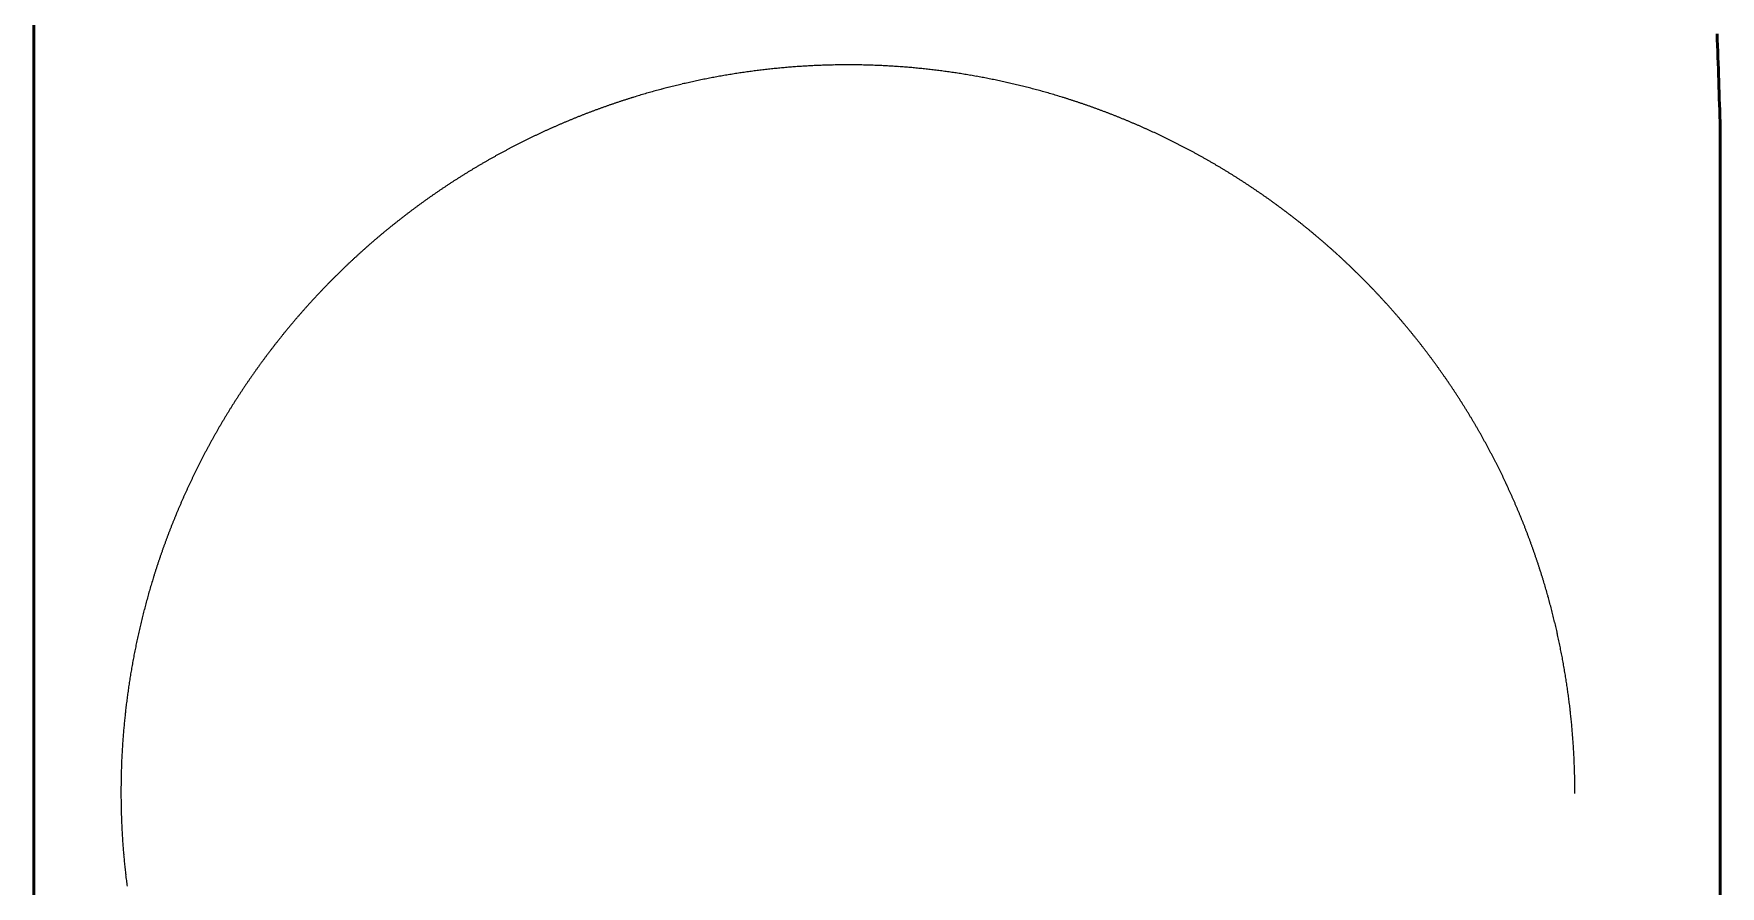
# Model space of a CAD drawing. Header units: millimetres. Extents: x 25 to 605, y 0 to 1818.
# Drawn here: x 25 to 605, y 877 to 1170 of the extents above; entities that cross this region are included whole.
import ezdxf

# ---------------------------------------------------------------- set-up
doc = ezdxf.new("R2010")
doc.units = ezdxf.units.MM
doc.layers.add('IV_OUTER_PROFILE', color=7, linetype='Continuous', lineweight=50)

msp = doc.modelspace()

# ---------------------------------------------------------------- linework, layer by layer
for centre, radius, start, end in [((305.07, 907.06), 251.82, 100.84063, 101.06974), ((305.1, 906.92), 251.97, 100.61174, 100.84058), ((305.12, 906.79), 252.09, 100.38311, 100.6117), ((305.14, 906.68), 252.2, 100.15473, 100.38308), ((305.16, 906.59), 252.3, 99.92658, 100.1547), ((305.17, 906.52), 252.37, 99.69865, 99.92656), ((305.18, 906.46), 252.43, 99.47093, 99.69863), ((305.18, 906.42), 252.47, 99.2434, 99.47092), ((305.19, 906.4), 252.49, 99.01606, 99.24339), ((305.19, 906.4), 252.49, 98.78888, 99.01606), ((305.19, 906.41), 252.48, 98.56187, 98.78889), ((305.18, 906.45), 252.44, 98.33499, 98.56187), ((305.17, 906.5), 252.39, 98.10825, 98.33501), ((305.16, 906.57), 252.32, 97.88162, 98.10827), ((305.15, 906.65), 252.24, 97.6551, 97.88164), ((305.14, 906.76), 252.13, 97.42866, 97.65513), ((305.12, 906.88), 252.01, 97.20231, 97.4287), ((305.1, 907.02), 251.86, 96.97602, 97.20235), ((305.08, 907.19), 251.7, 96.74978, 96.97606), ((305.06, 907.37), 251.52, 96.52357, 96.74983), ((305.04, 907.57), 251.32, 96.29739, 96.52363), ((305.02, 907.78), 251.1, 96.07122, 96.29746), ((304.99, 908.02), 250.86, 95.84504, 96.07129), ((304.97, 908.28), 250.6, 95.61885, 95.84512), ((304.94, 908.55), 250.32, 95.39263, 95.61893), ((304.91, 908.85), 250.03, 95.16636, 95.39272), ((304.88, 909.16), 249.71, 94.94003, 95.16645), ((304.86, 909.5), 249.38, 94.71362, 94.94013), ((304.83, 909.85), 249.02, 94.48713, 94.71373), ((304.8, 910.22), 248.65, 94.26053, 94.48724), ((304.77, 910.61), 248.26, 94.03382, 94.26065), ((304.74, 911.02), 247.85, 93.80698, 94.03394), ((304.71, 911.45), 247.41, 93.57998, 93.80711), ((304.69, 911.9), 246.96, 93.35283, 93.58012), ((304.66, 912.37), 246.49, 93.12551, 93.35298), ((304.63, 912.86), 246.01, 92.89799, 93.12566), ((304.61, 913.37), 245.5, 92.67027, 92.89815), ((304.58, 913.89), 244.97, 92.44232, 92.67043), ((304.88, 906.77), 252.1, 92.21919, 92.44054), ((304.81, 908.45), 250.42, 91.9963, 92.21875), ((304.79, 909.08), 249.79, 91.77384, 91.99649), ((304.78, 909.51), 249.36, 91.55126, 91.77398), ((304.77, 909.76), 249.11, 91.32867, 91.55134), ((304.77, 909.82), 249.05, 91.1062, 91.32869), ((304.77, 909.69), 249.17, 90.88398, 91.10617), ((304.78, 909.38), 249.49, 90.66213, 90.88389), ((304.78, 908.87), 250, 90.44078, 90.66198), ((304.79, 908.17), 250.7, 90.22005, 90.44058), ((304.79, 907.27), 251.59, 90.00007, 90.21979), ((304.79, 907.84), 251.03, 89.77966, 90.00018), ((304.79, 908.52), 250.35, 89.5587, 89.77986), ((304.8, 909.05), 249.82, 89.33715, 89.55886), ((304.8, 909.44), 249.43, 89.1151, 89.33727), ((304.81, 909.69), 249.18, 88.89264, 89.11518), ((304.81, 909.79), 249.08, 88.66987, 88.89268), ((304.81, 909.75), 249.12, 88.44688, 88.66986), ((304.8, 909.58), 249.29, 88.22377, 88.44683), ((304.79, 909.26), 249.61, 88.00062, 88.22368), ((304.78, 908.8), 250.07, 87.77754, 88.00049), ((304.75, 908.21), 250.66, 87.55461, 87.77737), ((304.72, 907.47), 251.4, 87.33193, 87.5544), ((305.02, 913.77), 245.09, 87.10437, 87.33292), ((304.96, 912.62), 246.24, 86.87686, 87.1046), ((304.94, 912.16), 246.71, 86.64915, 86.87672), ((304.91, 911.71), 247.16, 86.42161, 86.64901), ((304.88, 911.28), 247.59, 86.19422, 86.42148), ((304.85, 910.87), 247.99, 85.96697, 86.19409), ((304.83, 910.49), 248.38, 85.73984, 85.96685), ((304.8, 910.12), 248.75, 85.51282, 85.73972), ((304.77, 909.77), 249.1, 85.28589, 85.51271), ((304.74, 909.44), 249.43, 85.05904, 85.28579), ((304.72, 909.13), 249.75, 84.83226, 85.05895), ((304.69, 908.84), 250.04, 84.60553, 84.83217), ((304.66, 908.56), 250.31, 84.37884, 84.60545), ((304.64, 908.31), 250.57, 84.15217, 84.37876), ((304.61, 908.08), 250.8, 83.92551, 84.1521), ((304.59, 907.86), 251.02, 83.69884, 83.92544), ((304.57, 907.67), 251.21, 83.47215, 83.69878), ((304.55, 907.49), 251.39, 83.24544, 83.4721), ((304.53, 907.33), 251.55, 83.01867, 83.24539), ((304.51, 907.19), 251.69, 82.79185, 83.01863), ((304.5, 907.07), 251.81, 82.56496, 82.79181), ((304.48, 906.97), 251.91, 82.33797, 82.56493), ((304.47, 906.89), 252, 82.11089, 82.33795), ((304.46, 906.82), 252.06, 81.8837, 82.11087), ((304.46, 906.78), 252.11, 81.65638, 81.88368), ((304.45, 906.75), 252.14, 81.42892, 81.65637), ((304.45, 906.74), 252.15, 81.2013, 81.42891), ((304.45, 906.75), 252.14, 80.97352, 81.20131), ((304.46, 906.77), 252.12, 80.74557, 80.97353), ((304.46, 906.81), 252.07, 80.51742, 80.74558), ((304.47, 906.87), 252.01, 80.28907, 80.51744), ((304.49, 906.95), 251.94, 80.06049, 80.28909), ((304.5, 907.04), 251.84, 79.83169, 80.06052), ((304.52, 907.16), 251.73, 79.60265, 79.83173), ((304.55, 907.28), 251.6, 79.37335, 79.60269), ((304.57, 907.43), 251.45, 79.14378, 79.3734), ((304.6, 907.59), 251.29, 78.91394, 79.14383), ((304.01, 911.71), 247.06, 106.43799, 106.67393), ((303.9, 912.07), 246.67, 106.20188, 106.43811), ((303.79, 912.45), 246.28, 105.96545, 106.202), ((303.65, 912.97), 245.74, 105.72864, 105.96564), ((303.63, 913.03), 245.68, 105.4916, 105.72859), ((303.75, 912.6), 246.12, 105.25497, 105.49146), ((303.86, 912.19), 246.55, 105.01885, 105.25484), ((303.97, 911.78), 246.97, 104.78322, 105.01872), ((304.07, 911.39), 247.37, 104.54806, 104.78309), ((304.17, 911.02), 247.76, 104.31336, 104.54793), ((304.26, 910.65), 248.14, 104.07912, 104.31324), ((304.35, 910.3), 248.5, 103.84532, 104.07901), ((304.43, 909.96), 248.85, 103.61195, 103.84521), ((304.51, 909.64), 249.18, 103.379, 103.61185), ((304.58, 909.33), 249.5, 103.14645, 103.3789), ((304.65, 909.04), 249.8, 102.9143, 103.14636), ((304.71, 908.75), 250.09, 102.68253, 102.91421), ((304.77, 908.49), 250.36, 102.45113, 102.68244), ((304.83, 908.24), 250.62, 102.22008, 102.45105), ((304.88, 908), 250.86, 101.98938, 102.22001), ((304.92, 907.78), 251.09, 101.75901, 101.98931), ((304.97, 907.58), 251.29, 101.52897, 101.75895), ((305, 907.39), 251.49, 101.29923, 101.52891), ((305.04, 907.21), 251.66, 101.06979, 101.29918), ((304.64, 907.76), 251.11, 78.6838, 78.91399), ((304.68, 907.96), 250.91, 78.45335, 78.68386), ((304.72, 908.17), 250.7, 78.22259, 78.45342), ((304.77, 908.39), 250.47, 77.99149, 78.22266), ((304.82, 908.63), 250.22, 77.76006, 77.99157), ((304.87, 908.88), 249.96, 77.52827, 77.76014), ((304.93, 909.15), 249.69, 77.29611, 77.52835), ((305, 909.44), 249.4, 77.06357, 77.2962), ((305.07, 909.74), 249.09, 76.83064, 77.06366), ((305.14, 910.05), 248.77, 76.59731, 76.83074), ((305.22, 910.38), 248.43, 76.36356, 76.59741), ((305.3, 910.72), 248.08, 76.12939, 76.36367), ((305.39, 911.07), 247.72, 75.89477, 76.1295), ((305.48, 911.44), 247.34, 75.65971, 75.89489), ((305.58, 911.82), 246.95, 75.42418, 75.65983), ((305.68, 912.21), 246.54, 75.18818, 75.42431), ((305.79, 912.62), 246.12, 74.95169, 75.18831), ((305.82, 912.71), 246.02, 74.7149, 74.9517), ((305.7, 912.29), 246.46, 74.47834, 74.71479), ((305.6, 911.91), 246.85, 74.24206, 74.47821), ((305.49, 911.55), 247.22, 74.00607, 74.24194), ((305.39, 911.2), 247.59, 73.77036, 74.00595), ((305.3, 910.87), 247.94, 73.53493, 73.77025), ((305.2, 910.55), 248.27, 73.29975, 73.53482), ((305.43, 907.41), 251.58, 110.64796, 110.88035), ((305.38, 907.53), 251.45, 110.4155, 110.648), ((305.33, 907.67), 251.31, 110.18293, 110.41554), ((305.27, 907.82), 251.15, 109.95024, 110.18298), ((305.22, 907.98), 250.97, 109.71742, 109.95029), ((305.15, 908.16), 250.78, 109.48446, 109.71748), ((305.08, 908.35), 250.58, 109.25135, 109.48452), ((305.01, 908.56), 250.36, 109.01807, 109.25141), ((304.94, 908.77), 250.13, 108.78461, 109.01814), ((304.86, 909.01), 249.89, 108.55097, 108.78469), ((304.78, 909.25), 249.63, 108.31714, 108.55106), ((304.69, 909.51), 249.35, 108.08309, 108.31722), ((304.6, 909.79), 249.06, 107.84883, 108.08318), ((304.51, 910.07), 248.76, 107.61433, 107.84892), ((304.42, 910.37), 248.45, 107.37959, 107.61443), ((304.32, 910.69), 248.12, 107.1446, 107.37969), ((304.22, 911.01), 247.78, 106.90934, 107.14471), ((304.11, 911.35), 247.42, 106.67381, 106.90945), ((305.11, 910.24), 248.59, 73.06483, 73.29965), ((305.02, 909.94), 248.9, 72.83013, 73.06473), ((304.93, 909.66), 249.2, 72.59567, 72.83004), ((304.85, 909.4), 249.48, 72.36142, 72.59558), ((304.77, 909.14), 249.74, 72.12737, 72.36134), ((304.69, 908.9), 249.99, 71.89352, 72.1273), ((304.61, 908.68), 250.23, 71.65985, 71.89345), ((304.54, 908.46), 250.46, 71.42634, 71.65978), ((304.48, 908.26), 250.67, 71.193, 71.42628), ((304.41, 908.08), 250.86, 70.9598, 71.19294), ((304.35, 907.91), 251.04, 70.72674, 70.95975), ((304.3, 907.75), 251.21, 70.49381, 70.72669), ((304.25, 907.61), 251.36, 70.26098, 70.49376), ((304.2, 907.48), 251.5, 70.02826, 70.26094), ((304.16, 907.36), 251.62, 69.79564, 70.02823), ((304.12, 907.26), 251.73, 69.56309, 69.7956), ((304.09, 907.17), 251.82, 69.33061, 69.56306), ((304.06, 907.1), 251.9, 69.09819, 69.33059), ((305.5, 907.2), 251.8, 114.12931, 114.3615), ((305.53, 907.12), 251.89, 113.89716, 114.12929), ((305.56, 907.05), 251.97, 113.66506, 113.89713), ((305.58, 907), 252.02, 113.43301, 113.66504), ((305.6, 906.95), 252.07, 113.20099, 113.43299), ((305.61, 906.93), 252.1, 112.969, 113.20098), ((305.62, 906.91), 252.11, 112.73702, 112.96899), ((305.62, 906.91), 252.11, 112.50504, 112.73702), ((305.61, 906.93), 252.1, 112.27305, 112.50504), ((305.6, 906.96), 252.07, 112.04105, 112.27306), ((305.59, 907), 252.02, 111.80901, 112.04106), ((305.56, 907.05), 251.96, 111.57693, 111.80902), ((305.54, 907.12), 251.89, 111.34479, 111.57695), ((305.51, 907.2), 251.8, 111.11259, 111.34482), ((305.47, 907.3), 251.7, 110.88032, 111.11262), ((304.04, 907.04), 251.97, 68.86582, 69.09817), ((304.02, 906.99), 252.02, 68.63349, 68.86581), ((304.01, 906.96), 252.05, 68.40118, 68.63348), ((304, 906.94), 252.07, 68.16888, 68.40117), ((304, 906.94), 252.08, 67.93659, 68.16888), ((304, 906.94), 252.07, 67.70428, 67.93659), ((304.01, 906.97), 252.05, 67.47196, 67.70429), ((304.02, 907), 252.01, 67.23961, 67.47197), ((304.04, 907.05), 251.96, 67.00722, 67.23963), ((304.07, 907.11), 251.89, 66.77477, 67.00724), ((304.1, 907.19), 251.81, 66.54226, 66.7748), ((304.14, 907.28), 251.71, 66.30968, 66.54229), ((304.19, 907.38), 251.6, 66.077, 66.30971), ((304.24, 907.49), 251.47, 65.84424, 66.07704), ((304.29, 907.62), 251.33, 65.61136, 65.84428), ((304.42, 909.4), 249.35, 117.15758, 117.39161), ((304.55, 909.16), 249.63, 116.92367, 117.15749), ((304.67, 908.92), 249.89, 116.68996, 116.92359), ((304.78, 908.7), 250.13, 116.45645, 116.68989), ((304.88, 908.5), 250.36, 116.22311, 116.45637), ((304.97, 908.3), 250.58, 115.98994, 116.22304), ((305.06, 908.12), 250.79, 115.75693, 115.98988), ((305.15, 907.95), 250.97, 115.52406, 115.75687), ((305.22, 907.79), 251.15, 115.29133, 115.52401), ((305.29, 907.65), 251.31, 115.05873, 115.29128), ((305.35, 907.51), 251.45, 114.82623, 115.05868), ((305.41, 907.4), 251.59, 114.59384, 114.82619), ((305.45, 907.29), 251.7, 114.36154, 114.5938), ((304.36, 907.76), 251.18, 65.37836, 65.61141), ((304.43, 907.91), 251.01, 65.14524, 65.37842), ((304.51, 908.08), 250.83, 64.91197, 65.14529), ((304.59, 908.26), 250.63, 64.67855, 64.91203), ((304.68, 908.45), 250.42, 64.44496, 64.67861), ((304.78, 908.65), 250.19, 64.2112, 64.44503), ((304.88, 908.87), 249.95, 63.97726, 64.21128), ((304.99, 909.1), 249.7, 63.74312, 63.97734), ((305.11, 909.34), 249.43, 63.50877, 63.7432), ((305.24, 909.59), 249.15, 63.2742, 63.50885), ((305.37, 909.85), 248.85, 63.0394, 63.27429), ((305.51, 910.13), 248.54, 62.80435, 63.03949), ((305.66, 910.42), 248.22, 62.56906, 62.80446), ((303.99, 910.3), 248.36, 119.97965, 120.21383), ((303.84, 910.57), 248.05, 119.74519, 119.97975), ((303.37, 911.39), 247.1, 119.51004, 119.74558), ((302.96, 912.11), 246.28, 119.27365, 119.51006), ((303.16, 911.76), 246.67, 119.03743, 119.27353), ((303.34, 911.43), 247.05, 118.80151, 119.03731), ((303.52, 911.11), 247.42, 118.56588, 118.80139), ((303.69, 910.79), 247.78, 118.33053, 118.56577), ((303.85, 910.49), 248.12, 118.09545, 118.33042), ((304.01, 910.2), 248.45, 117.86062, 118.09534), ((304.15, 909.92), 248.76, 117.62604, 117.86052), ((304.29, 909.66), 249.07, 117.3917, 117.62595), ((305.82, 910.72), 247.88, 62.3335, 62.56917), ((305.98, 911.02), 247.53, 62.09767, 62.33361), ((306.15, 911.35), 247.17, 61.86155, 62.09778), ((306.33, 911.68), 246.79, 61.62513, 61.86167), ((306.51, 912.02), 246.4, 61.3884, 61.62525), ((306.77, 912.48), 245.88, 61.1513, 61.38859), ((307, 912.91), 245.39, 60.91353, 61.15123), ((306.78, 912.51), 245.85, 60.6762, 60.91338), ((306.56, 912.12), 246.29, 60.43939, 60.67606), ((306.34, 911.74), 246.73, 60.20307, 60.43925), ((306.13, 911.38), 247.15, 59.96725, 60.20294), ((305.93, 911.02), 247.56, 59.7319, 59.96712), ((305.23, 908.25), 250.75, 122.53688, 122.76772), ((305.16, 908.37), 250.61, 122.30584, 122.53692), ((305.07, 908.5), 250.46, 122.07455, 122.30589), ((304.98, 908.65), 250.28, 121.84299, 122.0746), ((304.88, 908.8), 250.1, 121.61116, 121.84305), ((304.78, 908.98), 249.9, 121.37905, 121.61123), ((304.67, 909.16), 249.68, 121.14663, 121.37911), ((304.54, 909.36), 249.44, 120.91391, 121.1467), ((304.42, 909.58), 249.2, 120.68086, 120.91398), ((304.28, 909.8), 248.93, 120.44747, 120.68094), ((304.14, 910.04), 248.65, 120.21374, 120.44756), ((305.73, 910.68), 247.95, 59.49702, 59.73178), ((305.54, 910.36), 248.33, 59.2626, 59.4969), ((305.35, 910.04), 248.7, 59.02862, 59.26248), ((305.17, 909.74), 249.05, 58.79507, 59.02851), ((304.99, 909.45), 249.39, 58.56194, 58.79496), ((304.83, 909.18), 249.71, 58.32921, 58.56183), ((304.66, 908.92), 250.02, 58.09688, 58.32912), ((304.51, 908.67), 250.31, 57.86494, 58.09679), ((304.36, 908.44), 250.58, 57.63336, 57.86485), ((304.22, 908.22), 250.84, 57.40215, 57.63328), ((304.09, 908.01), 251.09, 57.17128, 57.40207), ((305.48, 907.87), 251.21, 124.8363, 125.0654), ((305.5, 907.84), 251.24, 124.60707, 124.83629), ((305.5, 907.83), 251.25, 124.37771, 124.60706), ((305.5, 907.84), 251.25, 124.14822, 124.37771), ((305.49, 907.85), 251.23, 123.91858, 124.14823), ((305.47, 907.88), 251.19, 123.68878, 123.91859), ((305.44, 907.93), 251.13, 123.4588, 123.68879), ((305.4, 907.99), 251.06, 123.22863, 123.45882), ((305.35, 908.06), 250.97, 122.99827, 123.22866), ((305.29, 908.15), 250.87, 122.76769, 122.9983), ((303.96, 907.82), 251.32, 56.94074, 57.17121), ((303.85, 907.64), 251.53, 56.71053, 56.94068), ((303.74, 907.47), 251.73, 56.48063, 56.71047), ((303.64, 907.32), 251.91, 56.25102, 56.48057), ((303.55, 907.19), 252.07, 56.0217, 56.25097), ((303.47, 907.07), 252.22, 55.79265, 56.02165), ((303.39, 906.96), 252.35, 55.56386, 55.79261), ((303.33, 906.86), 252.46, 55.33532, 55.56383), ((303.27, 906.79), 252.56, 55.10701, 55.33529), ((303.23, 906.72), 252.64, 54.87893, 55.10699), ((304.71, 908.91), 249.91, 127.12459, 127.35324), ((304.84, 908.75), 250.12, 126.89589, 127.12453), ((304.95, 908.59), 250.31, 126.6672, 126.89583), ((305.06, 908.45), 250.49, 126.4385, 126.66715), ((305.15, 908.33), 250.64, 126.20978, 126.43845), ((305.23, 908.22), 250.78, 125.98103, 126.20974), ((305.3, 908.12), 250.9, 125.75223, 125.98099), ((305.36, 908.03), 251, 125.52337, 125.75219), ((305.41, 907.97), 251.09, 125.29443, 125.52334), ((305.45, 907.91), 251.16, 125.06541, 125.29441), ((303.19, 906.67), 252.7, 54.65105, 54.87891), ((303.17, 906.64), 252.74, 54.42337, 54.65104), ((303.15, 906.62), 252.77, 54.19587, 54.42336), ((303.15, 906.61), 252.77, 53.96855, 54.19587), ((303.16, 906.62), 252.76, 53.74138, 53.96855), ((303.17, 906.64), 252.73, 53.51436, 53.74139), ((303.2, 906.68), 252.69, 53.28746, 53.51437), ((303.24, 906.73), 252.62, 53.06069, 53.28748), ((303.29, 906.8), 252.54, 52.83402, 53.06071), ((303.35, 906.88), 252.43, 52.60744, 52.83405), ((304.44, 909.31), 249.43, 129.41148, 129.63859), ((304.3, 909.48), 249.21, 129.18402, 129.41154), ((303.87, 910), 248.53, 128.95592, 129.18428), ((303.49, 910.48), 247.92, 128.7268, 128.95592), ((303.7, 910.21), 248.26, 128.49767, 128.72669), ((303.9, 909.96), 248.58, 128.26865, 128.49758), ((304.09, 909.73), 248.88, 128.03972, 128.26856), ((304.26, 909.5), 249.17, 127.81086, 128.03963), ((304.42, 909.29), 249.43, 127.58206, 127.81078), ((304.57, 909.1), 249.68, 127.35331, 127.58199), ((303.43, 906.98), 252.31, 52.38094, 52.60748), ((303.51, 907.09), 252.17, 52.15451, 52.38098), ((303.61, 907.22), 252.01, 51.92812, 52.15455), ((303.72, 907.36), 251.83, 51.70178, 51.92817), ((303.85, 907.51), 251.64, 51.47545, 51.70183), ((303.98, 907.68), 251.42, 51.24914, 51.47552), ((304.13, 907.86), 251.19, 51.02283, 51.24921), ((304.29, 908.06), 250.93, 50.7965, 51.02291), ((304.46, 908.27), 250.66, 50.57014, 50.79658), ((305.18, 908.44), 250.57, 131.44194, 131.66595), ((305.14, 908.48), 250.52, 131.21766, 131.44196), ((305.09, 908.53), 250.45, 130.99308, 131.21768), ((305.04, 908.6), 250.36, 130.76818, 130.9931), ((304.96, 908.68), 250.25, 130.54296, 130.76821), ((304.88, 908.78), 250.12, 130.31739, 130.543), ((304.79, 908.89), 249.98, 130.09148, 130.31744), ((304.68, 909.02), 249.81, 129.8652, 130.09153), ((304.56, 909.16), 249.63, 129.63853, 129.86525), ((304.65, 908.5), 250.36, 50.34373, 50.57022), ((304.85, 908.74), 250.05, 50.11726, 50.34382), ((305.06, 908.99), 249.72, 49.89072, 50.11736), ((305.29, 909.26), 249.37, 49.6641, 49.89083), ((305.53, 909.54), 249, 49.43737, 49.66421), ((305.78, 909.84), 248.61, 49.21052, 49.43749), ((306.05, 910.15), 248.2, 48.98355, 49.21065), ((306.33, 910.47), 247.77, 48.75643, 48.98368), ((306.63, 910.81), 247.32, 48.52915, 48.75656), ((304.97, 908.65), 250.28, 133.22709, 133.44926), ((305.05, 908.58), 250.38, 133.0047, 133.22706), ((305.11, 908.51), 250.47, 132.78213, 133.00468), ((305.15, 908.46), 250.54, 132.55935, 132.78211), ((305.18, 908.43), 250.59, 132.33636, 132.55934), ((305.2, 908.41), 250.61, 132.11314, 132.33635), ((305.21, 908.4), 250.62, 131.88967, 132.11313), ((305.2, 908.41), 250.61, 131.66594, 131.88967), ((306.94, 911.16), 246.86, 48.30169, 48.52929), ((307.26, 911.52), 246.37, 48.07405, 48.30184), ((307.6, 911.9), 245.87, 47.8462, 48.0742), ((307.95, 912.28), 245.34, 47.61813, 47.84636), ((308.32, 912.69), 244.8, 47.38982, 47.61829), ((301.96, 905.79), 254.18, 47.16694, 47.3867), ((303.12, 907.05), 252.46, 46.94538, 47.16621), ((304.03, 908.02), 251.13, 46.72417, 46.94577), ((304.78, 908.82), 250.04, 46.50227, 46.7245), ((304.96, 908.69), 250.25, 135.22058, 135.44126), ((305.09, 908.56), 250.42, 135.00021, 135.22053), ((304.39, 909.27), 249.43, 134.7796, 135.00061), ((304.21, 909.44), 249.18, 134.55828, 134.77968), ((304.38, 909.27), 249.42, 134.33671, 134.55821), ((304.53, 909.12), 249.63, 134.11505, 134.33665), ((304.66, 908.98), 249.82, 133.89327, 134.11499), ((304.78, 908.86), 250, 133.67136, 133.89322), ((304.88, 908.75), 250.15, 133.4493, 133.67131), ((305.39, 909.46), 249.16, 46.27982, 46.50253), ((305.84, 909.93), 248.5, 46.05698, 46.28003), ((306.15, 910.25), 248.06, 45.83387, 46.05711), ((306.31, 910.41), 247.83, 45.61065, 45.83394), ((306.31, 910.41), 247.83, 45.38747, 45.61066), ((306.16, 910.26), 248.04, 45.16446, 45.38741), ((305.86, 909.96), 248.47, 44.94178, 45.16434), ((305.39, 909.5), 249.12, 44.71957, 44.94159), ((304.77, 908.88), 250, 44.49797, 44.71932), ((304.68, 908.97), 249.85, 136.99488, 137.21785), ((304.65, 909), 249.8, 136.77215, 136.9949), ((304.63, 909.01), 249.78, 136.54966, 136.77216), ((304.64, 909), 249.79, 136.32741, 136.54965), ((304.67, 908.98), 249.83, 136.10544, 136.3274), ((304.71, 908.93), 249.89, 135.88375, 136.10542), ((304.78, 908.87), 249.98, 135.66236, 135.88372), ((304.86, 908.79), 250.1, 135.4413, 135.66233), ((303.99, 908.11), 251.09, 44.27714, 44.49766), ((303.04, 907.19), 252.42, 44.0572, 44.27676), ((301.92, 906.11), 253.97, 43.83831, 44.05676), ((305.51, 909.56), 249, 43.61616, 43.83926), ((304.97, 909.03), 249.76, 43.39377, 43.61648), ((304.86, 908.93), 249.9, 43.17087, 43.39373), ((304.77, 908.85), 250.02, 42.94781, 43.17084), ((304.7, 908.78), 250.12, 42.72458, 42.94778), ((302.01, 911.35), 246.27, 138.79401, 139.02241), ((301.64, 911.67), 245.78, 138.56554, 138.79416), ((301.26, 912.01), 245.27, 138.33686, 138.5657), ((305.61, 908.13), 251.1, 138.11199, 138.33526), ((305.01, 908.66), 250.3, 137.88779, 138.11148), ((304.9, 908.76), 250.15, 137.6643, 137.88784), ((304.81, 908.85), 250.02, 137.44097, 137.66434), ((304.73, 908.92), 249.92, 137.21783, 137.441), ((304.64, 908.72), 250.21, 42.50116, 42.72455), ((304.59, 908.68), 250.27, 42.27753, 42.50114), ((304.56, 908.66), 250.31, 42.05369, 42.27752), ((304.55, 908.64), 250.33, 41.82961, 42.05368), ((304.55, 908.64), 250.33, 41.60529, 41.82961), ((304.56, 908.65), 250.31, 41.38071, 41.6053), ((304.59, 908.68), 250.27, 41.15586, 41.38072), ((304.63, 908.72), 250.21, 40.93072, 41.15588), ((304.5, 909.24), 249.53, 140.61548, 140.84269), ((304.24, 909.45), 249.19, 140.38827, 140.61558), ((303.96, 909.68), 248.83, 140.16095, 140.38837), ((303.67, 909.93), 248.45, 139.93351, 140.16106), ((303.36, 910.18), 248.05, 139.70594, 139.93363), ((303.04, 910.45), 247.64, 139.47822, 139.70607), ((302.71, 910.74), 247.2, 139.25033, 139.47835), ((302.37, 911.04), 246.75, 139.02227, 139.25047), ((304.69, 908.77), 250.14, 40.70528, 40.93074), ((304.76, 908.83), 250.04, 40.47952, 40.70531), ((304.85, 908.9), 249.93, 40.25344, 40.47956), ((304.95, 908.99), 249.79, 40.02702, 40.25348), ((305.07, 909.09), 249.64, 39.80024, 40.02706), ((306.33, 910.14), 248, 39.57232, 39.80087), ((306.43, 910.21), 247.88, 39.34357, 39.57245), ((306.16, 909.99), 248.22, 39.1147, 39.34346), ((305.96, 908.07), 251.4, 142.20413, 142.43105), ((305.79, 908.2), 251.19, 141.97728, 142.2042), ((305.61, 908.34), 250.96, 141.75042, 141.97735), ((305.42, 908.5), 250.71, 141.52353, 141.75049), ((305.21, 908.66), 250.45, 141.29661, 141.52361), ((304.99, 908.84), 250.16, 141.06963, 141.29669), ((304.75, 909.03), 249.86, 140.84259, 141.06972), ((305.9, 909.79), 248.55, 38.88592, 39.11459), ((305.66, 909.6), 248.86, 38.65722, 38.88582), ((305.44, 909.41), 249.15, 38.4286, 38.65713), ((305.22, 909.25), 249.42, 38.20003, 38.42852), ((305.03, 909.09), 249.67, 37.97151, 38.19995), ((304.84, 908.95), 249.91, 37.74301, 37.97143), ((304.67, 908.81), 250.12, 37.51453, 37.74294), ((306.76, 907.46), 252.41, 144.02024, 144.24762), ((306.71, 907.5), 252.35, 143.79298, 144.02026), ((306.65, 907.55), 252.27, 143.56581, 143.793), ((306.57, 907.61), 252.17, 143.33873, 143.56584), ((306.47, 907.68), 252.05, 143.11173, 143.33877), ((306.37, 907.76), 251.92, 142.88477, 143.11177), ((306.24, 907.85), 251.76, 142.65787, 142.88482), ((306.11, 907.96), 251.59, 142.43099, 142.65792), ((304.51, 908.69), 250.32, 37.28605, 37.51447), ((304.37, 908.59), 250.5, 37.05756, 37.286), ((304.24, 908.49), 250.66, 36.82904, 37.05751), ((304.13, 908.4), 250.8, 36.60049, 36.829), ((304.03, 908.33), 250.93, 36.37188, 36.60045), ((303.94, 908.27), 251.03, 36.14321, 36.37185), ((303.87, 908.22), 251.12, 35.91446, 36.14318), ((306.71, 907.5), 252.34, 145.61488, 145.84336), ((306.76, 907.47), 252.4, 145.38657, 145.61486), ((306.79, 907.44), 252.45, 145.15846, 145.38656), ((306.82, 907.42), 252.48, 144.93052, 145.15845), ((306.83, 907.42), 252.49, 144.70273, 144.93051), ((306.82, 907.42), 252.48, 144.4751, 144.70274), ((306.8, 907.44), 252.45, 144.24761, 144.47511), ((303.81, 908.17), 251.19, 35.68561, 35.91444), ((303.77, 908.14), 251.24, 35.45667, 35.6856), ((303.74, 908.12), 251.28, 35.2276, 35.45666), ((303.73, 908.11), 251.29, 34.99841, 35.2276), ((303.73, 908.11), 251.29, 34.76907, 34.99841), ((303.75, 908.13), 251.28, 34.53957, 34.76907), ((303.78, 908.15), 251.24, 34.30991, 34.53958), ((305.94, 908), 251.43, 147.21932, 147.44952), ((306.1, 907.91), 251.61, 146.98935, 147.21927), ((306.23, 907.82), 251.77, 146.75966, 146.9893), ((306.36, 907.74), 251.92, 146.53023, 146.75961), ((306.47, 907.66), 252.05, 146.30105, 146.53019), ((306.56, 907.6), 252.17, 146.0721, 146.30101), ((306.64, 907.55), 252.26, 145.84338, 146.07207), ((303.82, 908.18), 251.19, 34.08006, 34.30993), ((303.88, 908.21), 251.12, 33.85002, 34.08009), ((303.95, 908.26), 251.03, 33.61978, 33.85005), ((304.04, 908.32), 250.93, 33.38931, 33.61981), ((304.14, 908.39), 250.8, 33.15861, 33.38935), ((304.25, 908.46), 250.67, 32.92767, 33.15865), ((304.38, 908.54), 250.51, 32.69647, 32.92771), ((304.74, 908.76), 250.01, 148.60562, 148.83777), ((304.98, 908.61), 250.28, 148.37374, 148.60553), ((305.2, 908.48), 250.54, 148.1422, 148.37365), ((305.4, 908.35), 250.79, 147.91101, 148.14213), ((305.6, 908.22), 251.02, 147.68014, 147.91094), ((305.78, 908.11), 251.23, 147.44958, 147.68007), ((304.52, 908.64), 250.34, 32.46499, 32.69652), ((304.68, 908.74), 250.16, 32.23324, 32.46505), ((304.85, 908.84), 249.96, 32.0012, 32.2333), ((305.04, 908.96), 249.74, 31.76884, 32.00126), ((305.24, 909.08), 249.5, 31.53617, 31.76891), ((305.45, 909.21), 249.26, 31.30317, 31.53625), ((305.67, 909.35), 248.99, 31.06982, 31.30325), ((302.72, 909.95), 247.66, 150.23955, 150.47453), ((303.05, 909.76), 248.04, 150.00489, 150.23943), ((303.36, 909.58), 248.41, 149.77067, 150.00478), ((303.66, 909.4), 248.76, 149.53686, 149.77056), ((303.95, 909.23), 249.09, 149.30347, 149.53676), ((304.23, 909.06), 249.41, 149.07047, 149.30337), ((304.49, 908.91), 249.72, 148.83786, 149.07037), ((305.91, 909.49), 248.71, 30.83612, 31.06991), ((306.17, 909.64), 248.42, 30.60205, 30.83621), ((306.43, 909.8), 248.11, 30.3676, 30.60215), ((306.71, 909.96), 247.78, 30.13277, 30.36771), ((308.4, 910.94), 245.84, 29.89648, 30.13337), ((307.91, 910.66), 246.4, 29.66016, 29.89658), ((307.57, 910.46), 246.79, 29.42391, 29.66003), ((301.7, 910.53), 246.49, 151.89364, 152.13022), ((301.35, 910.72), 246.09, 151.65686, 151.89377), ((300.86, 910.98), 245.53, 151.41965, 151.65703), ((301.28, 910.75), 246.01, 151.18274, 151.41959), ((301.66, 910.54), 246.45, 150.94623, 151.1826), ((302.02, 910.34), 246.87, 150.71021, 150.9461), ((302.38, 910.14), 247.27, 150.47465, 150.71008), ((307.24, 910.28), 247.17, 29.18796, 29.42379), ((306.92, 910.1), 247.54, 28.95229, 29.18784), ((306.61, 909.93), 247.89, 28.71689, 28.95217), ((306.31, 909.77), 248.23, 28.48175, 28.71678), ((306.03, 909.61), 248.55, 28.24686, 28.48165), ((305.75, 909.47), 248.87, 28.01221, 28.24676), ((303.59, 909.55), 248.61, 153.30792, 153.54277), ((303.3, 909.7), 248.29, 153.07291, 153.30802), ((303, 909.85), 247.96, 152.83764, 153.07302), ((302.69, 910.01), 247.61, 152.60208, 152.83775), ((302.37, 910.17), 247.25, 152.36624, 152.6022), ((302.04, 910.35), 246.88, 152.1301, 152.36636), ((305.49, 909.33), 249.16, 27.77779, 28.01212), ((305.24, 909.19), 249.45, 27.54358, 27.7777), ((305, 909.07), 249.72, 27.30958, 27.5435), ((304.77, 908.95), 249.97, 27.07577, 27.3095), ((304.56, 908.84), 250.21, 26.84214, 27.07569), ((304.35, 908.74), 250.44, 26.60868, 26.84207), ((304.16, 908.65), 250.65, 26.37539, 26.60862), ((305.06, 908.84), 250.25, 154.71299, 154.94651), ((304.84, 908.94), 250.01, 154.47935, 154.71307), ((304.61, 909.05), 249.76, 154.24551, 154.47943), ((304.38, 909.16), 249.49, 154.01146, 154.24559), ((304.12, 909.28), 249.21, 153.77718, 154.01155), ((303.86, 909.41), 248.92, 153.54268, 153.77728), ((303.99, 908.56), 250.85, 26.14224, 26.37532), ((303.82, 908.48), 251.04, 25.90923, 26.14218), ((303.67, 908.4), 251.21, 25.67634, 25.90917), ((303.53, 908.34), 251.36, 25.44357, 25.67629), ((303.4, 908.28), 251.5, 25.2109, 25.44353), ((303.29, 908.22), 251.63, 24.97833, 25.21086), ((306.21, 908.31), 251.52, 156.34379, 156.57626), ((306.08, 908.36), 251.38, 156.11124, 156.34383), ((305.95, 908.43), 251.23, 155.87857, 156.11129), ((305.79, 908.49), 251.06, 155.64577, 155.87862), ((305.63, 908.57), 250.88, 155.41282, 155.64582), ((305.45, 908.65), 250.68, 155.17971, 155.41288), ((305.26, 908.74), 250.47, 154.94644, 155.17978), ((303.19, 908.18), 251.74, 24.74584, 24.97829), ((303.1, 908.14), 251.83, 24.51341, 24.74581), ((303.02, 908.1), 251.92, 24.28105, 24.51339), ((302.96, 908.07), 251.98, 24.04874, 24.28103), ((302.91, 908.05), 252.04, 23.81646, 24.04872), ((302.88, 908.04), 252.07, 23.58421, 23.81645), ((306.69, 908.1), 252.04, 157.73711, 157.96912), ((306.65, 908.12), 251.99, 157.50507, 157.73712), ((306.59, 908.15), 251.93, 157.27297, 157.50509), ((306.51, 908.18), 251.85, 157.0408, 157.27299), ((306.43, 908.22), 251.75, 156.80856, 157.04083), ((306.33, 908.26), 251.64, 156.57622, 156.80859), ((302.86, 908.03), 252.1, 23.35197, 23.5842), ((302.85, 908.02), 252.11, 23.11973, 23.35196), ((302.86, 908.03), 252.1, 22.88749, 23.11973), ((302.87, 908.04), 252.08, 22.65523, 22.8875), ((302.91, 908.05), 252.04, 22.42294, 22.65524), ((302.95, 908.07), 251.99, 22.19061, 22.42296), ((306.69, 908.1), 252.04, 159.12879, 159.36074), ((306.73, 908.09), 252.08, 158.89686, 159.12878), ((306.75, 908.08), 252.1, 158.66493, 158.89685), ((306.75, 908.08), 252.11, 158.43301, 158.66493), ((306.75, 908.08), 252.1, 158.20107, 158.43301), ((306.73, 908.09), 252.08, 157.96911, 158.20107), ((303.01, 908.09), 251.93, 21.95823, 22.19063), ((303.09, 908.12), 251.85, 21.72578, 21.95825), ((303.18, 908.16), 251.76, 21.49326, 21.72581), ((303.28, 908.2), 251.65, 21.26065, 21.49329), ((303.39, 908.24), 251.52, 21.02795, 21.26069), ((303.52, 908.29), 251.39, 20.79514, 21.02799), ((306.19, 908.29), 251.51, 160.52124, 160.75351), ((306.31, 908.24), 251.64, 160.28901, 160.5212), ((306.41, 908.21), 251.75, 160.05686, 160.28898), ((306.51, 908.17), 251.84, 159.82477, 160.05683), ((306.58, 908.14), 251.92, 159.59274, 159.82475), ((306.64, 908.12), 251.99, 159.36075, 159.59272), ((303.66, 908.34), 251.23, 20.56221, 20.79519), ((303.82, 908.4), 251.07, 20.32916, 20.56227), ((303.99, 908.46), 250.89, 20.09596, 20.32921), ((304.17, 908.53), 250.69, 19.86261, 20.09602), ((304.37, 908.6), 250.48, 19.62909, 19.86267), ((304.58, 908.68), 250.26, 19.3954, 19.62916), ((305.19, 908.62), 250.45, 161.91685, 162.14986), ((305.39, 908.56), 250.67, 161.68393, 161.91679), ((305.58, 908.49), 250.86, 161.45115, 161.68387), ((305.76, 908.44), 251.05, 161.2185, 161.45109), ((305.92, 908.38), 251.22, 160.98597, 161.21845), ((306.06, 908.33), 251.37, 160.75356, 160.98593), ((304.8, 908.76), 250.02, 19.16153, 19.39548), ((305.04, 908.84), 249.77, 18.92746, 19.16161), ((305.29, 908.92), 249.5, 18.69318, 18.92754), ((305.56, 909.01), 249.22, 18.45869, 18.69327), ((305.84, 909.11), 248.93, 18.22396, 18.45878), ((306.13, 909.2), 248.62, 17.98899, 18.22406), ((303.69, 909.09), 248.88, 163.31804, 163.55218), ((303.98, 909.01), 249.18, 163.08402, 163.31794), ((304.25, 908.92), 249.46, 162.85021, 163.08393), ((304.5, 908.84), 249.73, 162.6166, 162.85012), ((304.75, 908.77), 249.99, 162.38317, 162.61652), ((304.98, 908.69), 250.23, 162.14993, 162.3831), ((306.43, 909.3), 248.3, 17.75377, 17.98909), ((306.75, 909.4), 247.97, 17.51829, 17.75388), ((307.08, 909.51), 247.62, 17.28253, 17.5184), ((307.43, 909.61), 247.26, 17.04649, 17.28265), ((307.78, 909.72), 246.89, 16.81015, 17.04661), ((308.16, 909.83), 246.5, 16.5735, 16.81027), ((301.7, 909.66), 246.81, 164.72722, 164.96291), ((302.07, 909.56), 247.19, 164.4917, 164.7271), ((302.42, 909.46), 247.56, 164.25645, 164.49158), ((302.76, 909.36), 247.91, 164.02148, 164.25634), ((303.08, 909.27), 248.25, 163.78676, 164.02137), ((303.39, 909.18), 248.57, 163.55228, 163.78665), ((308.54, 909.95), 246.1, 16.33654, 16.57363), ((309.13, 910.12), 245.48, 16.09912, 16.33675), ((308.74, 910.01), 245.89, 15.86191, 16.09907), ((308.33, 909.89), 246.32, 15.6251, 15.86177), ((307.92, 909.78), 246.74, 15.38877, 15.62496), ((307.53, 909.67), 247.15, 15.15292, 15.38864), ((304.1, 909.05), 249.29, 166.13526, 166.36807), ((303.89, 909.1), 249.07, 165.90221, 166.13533), ((303.66, 909.16), 248.83, 165.66885, 165.90228), ((303.42, 909.22), 248.59, 165.43517, 165.66893), ((300.67, 909.93), 245.74, 165.19899, 165.43555), ((301.32, 909.76), 246.42, 164.96303, 165.19902), ((307.15, 909.57), 247.54, 14.91753, 15.1528), ((306.78, 909.47), 247.92, 14.6826, 14.91741), ((306.43, 909.38), 248.28, 14.4481, 14.68248), ((306.09, 909.29), 248.64, 14.21403, 14.44799), ((305.76, 909.21), 248.97, 13.98037, 14.21392), ((305.45, 909.13), 249.29, 13.74712, 13.98027), ((305.05, 908.82), 250.26, 167.52774, 167.75899), ((304.93, 908.85), 250.14, 167.29629, 167.52777), ((304.79, 908.88), 250, 167.0646, 167.29633), ((304.64, 908.92), 249.85, 166.83267, 167.06465), ((304.48, 908.95), 249.67, 166.60048, 166.83272), ((304.29, 909), 249.49, 166.36801, 166.60054), ((305.15, 909.06), 249.6, 13.51425, 13.74702), ((304.87, 908.99), 249.89, 13.28177, 13.51416), ((304.6, 908.93), 250.17, 13.04966, 13.28169), ((304.34, 908.87), 250.43, 12.81789, 13.04957), ((304.1, 908.81), 250.68, 12.58648, 12.81782), ((303.88, 908.77), 250.91, 12.35539, 12.58641), ((305.41, 908.75), 250.63, 168.68185, 168.91215), ((305.37, 908.75), 250.59, 168.4514, 168.68187), ((305.31, 908.77), 250.53, 168.22078, 168.45142), ((305.24, 908.78), 250.46, 167.98997, 168.2208), ((305.15, 908.8), 250.37, 167.75896, 167.99), ((303.67, 908.72), 251.12, 12.12462, 12.35532), ((303.48, 908.68), 251.32, 11.89416, 12.12456), ((303.3, 908.64), 251.5, 11.66399, 11.8941), ((303.14, 908.61), 251.66, 11.4341, 11.66394), ((302.99, 908.58), 251.81, 11.20448, 11.43405), ((302.86, 908.55), 251.94, 10.97511, 11.20444), ((305.29, 908.77), 250.51, 170.06159, 170.29114), ((305.35, 908.76), 250.57, 169.83192, 170.06157), ((305.4, 908.75), 250.62, 169.60215, 169.83191), ((305.42, 908.74), 250.65, 169.37228, 169.60215), ((305.44, 908.74), 250.66, 169.14228, 169.37227), ((305.43, 908.74), 250.65, 168.91214, 169.14228), ((302.75, 908.53), 252.06, 10.74599, 10.97508), ((302.66, 908.51), 252.16, 10.5171, 10.74596), ((302.58, 908.5), 252.24, 10.28843, 10.51708), ((302.51, 908.49), 252.3, 10.05997, 10.28841), ((302.47, 908.48), 252.34, 9.8317, 10.05996), ((302.44, 908.48), 252.37, 9.60361, 9.83169), ((304.55, 908.89), 249.76, 171.43823, 171.66751), ((304.72, 908.86), 249.93, 171.20888, 171.43817), ((304.87, 908.84), 250.08, 170.97952, 171.20884), ((305, 908.82), 250.22, 170.75012, 170.97948), ((305.11, 908.8), 250.33, 170.52067, 170.75008), ((305.21, 908.78), 250.43, 170.29117, 170.52064), ((302.43, 908.47), 252.38, 9.37568, 9.6036), ((302.44, 908.48), 252.37, 9.14791, 9.37568), ((302.47, 908.48), 252.35, 8.92028, 9.14792), ((302.51, 908.49), 252.3, 8.69278, 8.9203), ((302.57, 908.5), 252.24, 8.4654, 8.6928), ((302.65, 908.51), 252.16, 8.23811, 8.46542), ((303.64, 909.02), 248.84, 172.81455, 173.04359), ((303.45, 909.04), 248.65, 172.5851, 172.81451), ((303.71, 909.01), 248.91, 172.35566, 172.58502), ((303.94, 908.97), 249.15, 172.12627, 172.35558), ((304.16, 908.94), 249.37, 171.8969, 172.1262), ((304.37, 908.91), 249.58, 171.66756, 171.89684), ((302.75, 908.52), 252.06, 8.01092, 8.23814), ((302.87, 908.54), 251.94, 7.7838, 8.01096), ((303, 908.56), 251.81, 7.55675, 7.78384), ((303.16, 908.58), 251.65, 7.32974, 7.55679), ((303.33, 908.6), 251.48, 7.10277, 7.32979), ((303.52, 908.62), 251.29, 6.87582, 7.10283), ((304.77, 908.89), 249.98, 174.18256, 174.40936), ((304.63, 908.9), 249.84, 173.95547, 174.18261), ((304.47, 908.92), 249.68, 173.72803, 173.95552), ((304.3, 908.94), 249.5, 173.50024, 173.72809), ((304.1, 908.96), 249.31, 173.27207, 173.5003), ((303.89, 908.98), 249.09, 173.04351, 173.27213), ((303.73, 908.65), 251.08, 6.64888, 6.87588), ((303.96, 908.67), 250.84, 6.42193, 6.64895), ((304.2, 908.7), 250.6, 6.19496, 6.422), ((304.47, 908.73), 250.33, 5.96796, 6.19504), ((304.76, 908.76), 250.04, 5.74092, 5.96805), ((305.24, 908.84), 250.45, 175.53858, 175.76363), ((305.21, 908.84), 250.42, 175.31329, 175.53859), ((305.16, 908.85), 250.37, 175.08773, 175.31331), ((305.09, 908.86), 250.3, 174.86189, 175.08775), ((305, 908.86), 250.21, 174.63576, 174.86192), ((304.9, 908.87), 250.11, 174.40932, 174.63579), ((305.06, 908.79), 249.73, 5.51381, 5.74101), ((305.39, 908.82), 249.41, 5.28663, 5.51391), ((305.73, 908.85), 249.07, 5.05936, 5.28673), ((306.09, 908.88), 248.7, 4.83198, 5.05947), ((306.47, 908.91), 248.32, 4.60449, 4.8321), ((306.87, 908.95), 247.92, 4.37687, 4.60461), ((305.03, 908.86), 250.24, 176.88551, 177.10929), ((305.11, 908.85), 250.32, 176.66153, 176.88548), ((305.18, 908.85), 250.39, 176.43736, 176.6615), ((305.22, 908.84), 250.43, 176.213, 176.43735), ((305.25, 908.84), 250.46, 175.98842, 176.21299), ((305.26, 908.84), 250.47, 175.76362, 175.98842), ((307.29, 908.98), 247.5, 4.1491, 4.37699), ((307.73, 909.01), 247.06, 3.92116, 4.14923), ((308.19, 909.04), 246.6, 3.69306, 3.9213), ((308.66, 909.07), 246.12, 3.46476, 3.6932), ((309.16, 909.1), 245.62, 3.23625, 3.46491), ((309.67, 909.13), 245.11, 3.00753, 3.23641), ((304.08, 908.89), 249.29, 178.22633, 178.44935), ((304.29, 908.89), 249.5, 178.00315, 178.22626), ((304.48, 908.88), 249.69, 177.77988, 178.00309), ((304.65, 908.87), 249.86, 177.55649, 177.77982), ((304.79, 908.87), 250.01, 177.33297, 177.55644), ((304.92, 908.86), 250.13, 177.10932, 177.33293), ((302.29, 908.75), 252.51, 2.78357, 3.00547), ((303.83, 908.83), 250.96, 2.56014, 2.78304), ((304.47, 908.85), 250.32, 2.33722, 2.56033), ((305, 908.87), 249.79, 2.11412, 2.33738), ((305.42, 908.89), 249.37, 1.89092, 2.11425), ((305.72, 908.9), 249.07, 1.66768, 1.89101), ((304.3, 908.86), 249.51, 179.55293, 179.77437), ((305.32, 908.85), 250.53, 179.33196, 179.55263), ((306.57, 908.83), 251.78, 179.11184, 179.3316), ((308.05, 908.81), 253.26, 178.89272, 179.11142), ((304.28, 908.89), 249.49, 178.6719, 178.89419), ((303.85, 908.9), 249.06, 178.44942, 178.67237), ((305.91, 908.9), 248.88, 1.4445, 1.66774), ((305.99, 908.91), 248.8, 1.22143, 1.44452), ((305.96, 908.91), 248.83, 0.99855, 1.22142), ((305.82, 908.9), 248.97, 0.77595, 0.99851), ((305.56, 908.9), 249.23, 0.55368, 0.77587), ((305.19, 908.9), 249.6, 0.33184, 0.55358), ((303.5, 908.86), 248.71, 179.7746, 179.99667), ((302.89, 908.86), 248.11, 180.00885, 180.2314), ((302.55, 908.86), 247.76, 180.2315, 180.45438), ((302.42, 908.86), 247.63, 180.45441, 180.67747), ((302.51, 908.86), 247.72, 180.67744, 180.90054), ((302.81, 908.87), 248.02, 180.90045, 181.12344), ((304.7, 908.89), 250.09, 0.11049, 0.3317), ((304.1, 908.89), 250.69, 359.88971, 0.11032), ((303.34, 908.88), 248.55, 181.12328, 181.34602), ((304.08, 908.89), 249.29, 181.34579, 181.56814), ((305.04, 908.92), 250.25, 181.56785, 181.78965), ((306.22, 908.95), 251.44, 181.7893, 182.01042), ((307.63, 909), 252.84, 182.01, 182.2303), ((303.92, 908.86), 249.13, 182.23054, 182.45452), ((300, 908.7), 245.2, 182.45625, 182.68408), ((300.52, 908.72), 245.72, 182.68392, 182.91153), ((301.01, 908.75), 246.22, 182.91138, 183.13878), ((301.49, 908.77), 246.7, 183.13864, 183.36585), ((301.95, 908.8), 247.16, 183.36571, 183.59276), ((302.39, 908.82), 247.6, 183.59263, 183.81951), ((302.81, 908.85), 248.02, 183.81939, 184.04613), ((303.21, 908.88), 248.42, 184.04601, 184.27263), ((303.59, 908.91), 248.81, 184.27251, 184.49901), ((303.96, 908.94), 249.17, 184.4989, 184.72531), ((304.3, 908.96), 249.51, 184.7252, 184.95152), ((304.62, 908.99), 249.84, 184.95142, 185.17767), ((304.93, 909.02), 250.15, 185.17758, 185.40377), ((305.21, 909.05), 250.43, 185.40368, 185.62983), ((305.48, 909.07), 250.7, 185.62975, 185.85587), ((305.73, 909.1), 250.95, 185.8558, 186.0819), ((305.95, 909.12), 251.17, 186.08183, 186.30794), ((306.16, 909.14), 251.38, 186.30787, 186.53399), ((306.35, 909.16), 251.58, 186.53393, 186.76008), ((306.52, 909.18), 251.75, 186.76003, 186.98621), ((306.67, 909.2), 251.9, 186.98616, 187.2124), ((306.81, 909.22), 252.03, 187.21236, 187.43866)]:
    msp.add_arc(centre, radius, start, end)
at = {"layer": 'IV_OUTER_PROFILE'}
for p, q in [((24.79, 0), (24.79, 1817.77)), ((604.79, 1137.2), (604.79, 908.88)), ((604.79, 908.88), (604.79, 680.56))]:
    msp.add_line(p, q, dxfattribs=at)
for centre, radius, start, end in [((-6697.1, 908.53), 7305.47, 1.920709, 2.04767), ((-6694.68, 908.61), 7303.05, 1.793702, 1.920695)]:
    msp.add_arc(centre, radius, start, end, dxfattribs=at)

doc.saveas('drawing.dxf')
